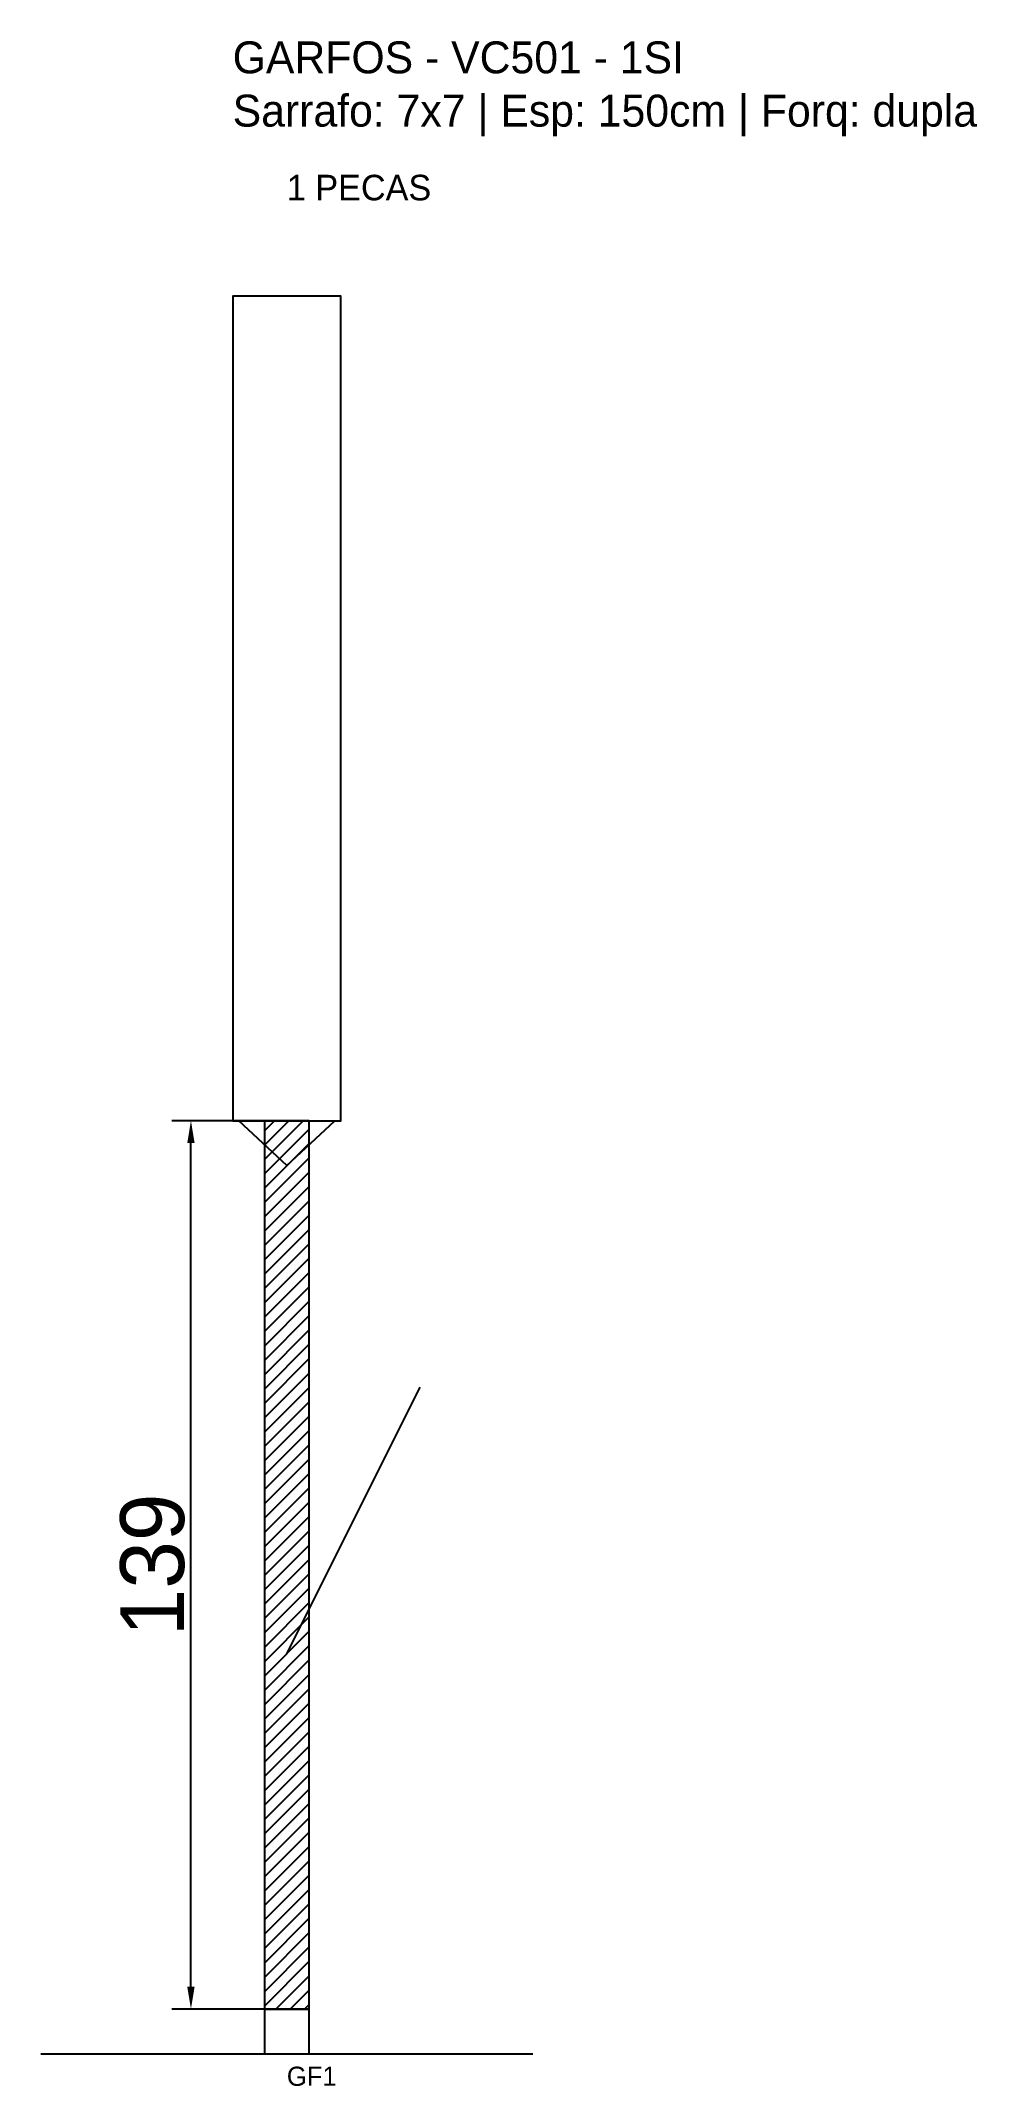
# Model space of a CAD drawing. Header units: metres. Extents: x -30 to 116, y -12 to 308.
import ezdxf

# ---------------------------------------------------------------- set-up
doc = ezdxf.new("R2010")
doc.units = ezdxf.units.M
for name, color, linetype in [('BARRA_ANCORAGEM', 1, 'Continuous'), ('COTA', 241, 'Continuous'), ('GARFOS OK', 3, 'Continuous'), ('NOME DA VIGA', 6, 'Continuous'), ('SARR_7x7', 40, 'Continuous'), ('VIGAS', 3, 'Continuous')]:
    doc.layers.add(name, color=color, linetype=linetype)
doc.dimstyles.new('EZ DXF', dxfattribs={"dimtxt": 10, "dimasz": 3.5, "dimexe": 3, "dimexo": 1.5, "dimgap": 1, "dimtad": 1, "dimdec": 1, "dimdsep": 46, "dimcen": 2.5, "dimazin": 3, "dimtfac": 1, "dimtmove": 0, "dimatfit": 3})

msp = doc.modelspace()

# ---------------------------------------------------------------- hatches: boundary and pattern name
at = {"layer": 'COTA'}
h = msp.add_hatch(dxfattribs=at)
h.set_pattern_fill('ANSI31', scale=0.5)
h.paths.add_polyline_path([(4.97, 0), (11.97, 0), (11.97, 139), (4.97, 139)])

# ---------------------------------------------------------------- linework, layer by layer
at = {"layer": 'BARRA_ANCORAGEM'}
msp.add_line((8.47, 55.6), (29.32, 97.3), dxfattribs=at)
at = {"layer": 'GARFOS OK'}
for p, q in [((8.47, 132), (0.97, 139)), ((0.97, 139), (15.97, 139)), ((8.47, 132), (15.97, 139))]:
    msp.add_line(p, q, dxfattribs=at)
at = {"layer": 'GARFOS OK', "linetype": 'CONTINUOUS'}
msp.add_line((-30, -7), (46.94, -7), dxfattribs=at)
at = {"layer": 'GARFOS OK'}
msp.add_lwpolyline([(4.97, 0), (11.97, 0), (11.97, 139), (4.97, 139), (4.97, 0)], dxfattribs=at)
at = {"layer": 'SARR_7x7'}
msp.add_lwpolyline([(4.97, -7), (11.97, -7), (11.97, 0), (4.97, 0), (4.97, -7)], dxfattribs=at)
at = {"layer": 'VIGAS'}
msp.add_lwpolyline([(0, 139), (16.94, 139), (16.94, 268), (0, 268), (0, 139)], dxfattribs=at)

# ---------------------------------------------------------------- texts
at = {"layer": 'NOME DA VIGA'}
for s, height, p in [('1 PECAS', 4, (8.47, 283)), ('GF1', 3, (8.47, -12))]:
    msp.add_text(s, height=height, dxfattribs=at).set_placement(p)
at = {"layer": 'NOME DA VIGA', "insert": (0, 293), "char_height": 5, "attachment_point": 7}
msp.add_mtext('GARFOS - VC501 - 1SI\\PSarrafo: 7x7 | Esp: 150cm | Forq: dupla', dxfattribs=at)

# ---------------------------------------------------------------- dimensions: what is measured, and where the dimension line sits
at = {"layer": 'COTA'}
msp.add_linear_dim(base=(-6.53, 0), p1=(8.47, 0), p2=(8.47, 139), angle=90, dimstyle='EZ DXF', dxfattribs=at).render()

doc.saveas('drawing.dxf')
